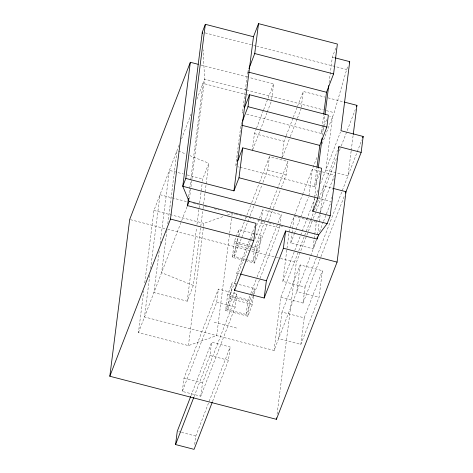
<?xml version="1.0" encoding="UTF-8"?>
<svg xmlns="http://www.w3.org/2000/svg" width="473" height="473" viewBox="0 0 473 473"><rect width="100%" height="100%" fill="white"/><g stroke="black" fill="none" stroke-linecap="round" stroke-linejoin="round"><path stroke-width="0.35" stroke-dasharray="2.37 1.77" d="M231.539 218.514L216.699 335.623L188.42 345.597L138.441 332.679L143.727 290.96M144.75 282.907L153.932 210.45L179.184 144.998M149.793 275.239L144.507 316.957L274.08 350.458L310.448 256.218M150.633 268.652L159.998 194.728L187.048 201.723M159.2 250.873L153.914 292.592L187.231 301.206L193.297 285.485L200.718 226.934M160.122 243.554L169.399 170.363L183.577 174.029M166.963 230.262L161.583 272.714L193.297 285.485M167.797 223.676L177.068 150.485M188.591 196.827L189.513 189.507M189.608 188.774L190.631 180.721M190.72 179.988L202.964 83.378L246.48 94.63M189.377 199.198L204.59 79.168L203.159 49.789M187.231 301.206L196.597 227.282M196.969 224.356L199.565 203.863M199.659 203.13L202.066 184.098M202.438 181.171L202.716 178.977L208.782 163.256L189.892 155.647M200.806 226.2L202.941 209.368M203.035 208.634L203.496 204.975M203.591 204.241L208.782 163.256M182.306 391.419L183.991 378.134L218.366 289.056L236.872 293.839L235.193 307.125L200.818 396.208L182.306 391.419L216.681 302.342L218.366 289.056M188.42 345.597L203.443 227.028M203.538 226.295L203.91 223.368L223.912 216.315M194.705 444.454L195.769 436.065L230.144 346.987L211.632 342.198L191.009 395.647M200.818 396.208L202.503 382.923L236.872 293.839M194.084 396.599L209.947 355.483L211.632 342.198M247.657 71.884L242.436 113.071L242.945 111.758M231.912 215.587L232.19 213.394L235.022 214.127M253.392 296.465L252.381 304.441L247.834 316.23L225.621 310.483L227.643 294.543L232.19 282.753L237.05 284.007M255.58 233.916L261.137 235.353L259.115 251.293L254.569 263.083L232.355 257.342L234.371 241.401L238.924 229.612L254.888 233.739M279.78 225.863L279.513 227.962L246.149 314.421L227.637 309.638L229.322 296.352L251.299 239.397M246.474 259.624L234.371 256.49L236.057 243.205L238.705 236.346M225.621 310.483L230.168 298.694L232.19 282.753M232.355 257.342L236.902 245.552L237.913 237.582M238.008 236.855L238.924 229.612M235.116 286.047L236.754 273.092L249.383 240.361M252.245 150.863L254.433 133.593L256.271 128.822M212.596 401.382L228.459 360.272L230.144 346.987M271.632 99.643L273.642 83.816L249.437 77.554M246.149 314.421L247.834 301.135L250.483 294.271M247.19 259.807L252.884 261.279L254.569 247.994L265.158 220.542M247.834 316.23L249.85 300.284L252.127 294.389M254.569 263.083L256.585 247.143L261.137 235.353M254.912 238.96L261.001 223.173L262.686 209.888L281.193 214.677L279.868 225.166M262.97 182.383L267.736 170.032L269.421 156.746L287.927 161.53L286.248 174.821L281.482 187.172M253.487 295.743L254.403 288.495L237.742 284.19M281.861 158.52L284.048 141.25L285.893 136.478M301.248 107.3L303.258 91.472L325.152 97.131M274.08 350.458L280.814 297.316L313.463 212.702M280.814 297.316L303.027 303.057L305.05 287.111L282.836 281.37L289.571 228.228M281.997 312.097L278.632 338.668L300.846 344.409L319.044 297.251L322.409 270.68L300.195 264.933L281.997 312.097L304.21 317.838L300.846 344.409M316.396 239.864L312.966 248.751L290.753 243.01L291.936 233.674M292.024 232.953L294.117 216.439L316.331 222.18L312.966 248.751M277.066 414.194L296.281 262.55L312.239 221.181M300.195 264.933L296.831 291.504L319.044 297.251M308.952 195.852L312.316 169.275L334.529 175.022L320.286 211.928M239.965 167.312L314.557 186.599L316.94 167.814M246.699 114.17L321.291 133.457L323.674 114.667M313.161 208.333L314.456 198.128M314.551 197.401L318.228 168.353M322.42 135.248L324.963 115.211M329.09 82.657L332.318 57.138L335.777 48.175M317.602 234.738L319.169 222.363M319.263 221.636L320.186 214.358M320.274 213.625L323.78 185.966L332.809 188.295M331.526 198.719L331.709 197.282M332.708 189.383L332.891 187.947M333.891 180.047L334.074 178.611M351.143 151.082L348.016 175.761L325.802 170.02L332.537 116.878L329.675 116.139M351.232 150.355L353.165 135.112M322.16 143.768L334.163 112.663L346.685 69.496L348.205 65.564M181.478 139.056L191.092 114.141M196.863 99.188L204.59 79.168L245.883 89.84M138.441 332.679L186.983 206.884M247.911 71.228L248.414 69.915M241.934 122.406L240.923 125.026L235.702 166.212L236.465 164.249M256.537 128.136L263.378 110.41M263.638 109.724L273.642 83.816M252.771 149.503L259.872 131.092M260.138 130.406L266.979 112.68M267.239 111.995L271.189 101.766M238.971 235.66L245.061 219.874M245.321 219.188L246.646 215.759M246.912 215.073L250.619 205.465M251.677 202.722L259.358 182.82M259.624 182.135L269.421 156.746M234.371 256.49L249.732 216.693M249.992 216.007L254.498 204.342M254.764 203.656L261.912 185.126M286.153 135.792L292.994 118.067M293.26 117.381L297.204 107.152M297.47 106.472L303.258 91.472M249.649 239.681L254.912 226.041M282.387 157.16L290.014 137.383M290.28 136.703L297.121 118.971M297.387 118.291L301.07 108.743M251.565 238.711L253.682 233.219M256.597 225.674L258.447 220.867M259.506 218.124L262.686 209.888M227.637 309.638L234.525 291.794M265.424 219.856L287.927 161.53M252.884 261.279L268.238 221.476M268.504 220.79L273.004 209.125M273.27 208.439L280.418 189.915M250.743 293.585L256.833 277.805M257.099 277.119L281.193 214.677M252.381 293.733L254.403 288.495M321.291 133.457L327.038 118.563M289.837 227.537L294.348 215.848M294.614 215.156L302.312 195.207M302.578 194.521L317.442 156.001M290.753 243.01L294.182 234.123M294.443 233.437L295.761 230.02M296.027 229.34L300.509 217.722M300.775 217.036L308.42 197.217M314.557 186.599L320.57 171.019M282.836 281.37L314.687 198.826M315.722 196.141L318.14 189.88M320.499 183.766L340.436 132.097M314.498 210.018L337.621 150.101M313.303 218.42L315.964 211.526M316.23 210.84L336.451 158.437M339.378 150.852L340.974 146.719M341.24 146.027L355.341 109.488M316.331 222.18L320.026 212.614M319.559 231.664L323.248 222.097M323.514 221.411L326.151 214.576M326.417 213.897L331.165 201.593L318.666 198.364M310.666 255.657L316.815 239.71M305.05 287.111L361.851 139.902M303.027 303.057L344.705 195.059M304.21 317.838L322.409 270.68M227.359 215.097L232.19 213.394M332.318 57.138L334.411 57.676M205.164 32.909L253.055 45.29M253.77 45.473L255.911 46.029M256.626 46.212L346.685 69.496M201.025 65.038L248.721 77.371M327.978 97.864L343.516 101.878M246.593 90.024L323.485 109.907M326.329 110.641L334.163 112.663M247.196 94.813L250.051 95.552M254.433 133.593L284.048 141.25M267.736 170.032L286.248 174.821M237.836 166.762L239.255 167.129M187.119 174.945L202.716 178.977M193.457 203.378L198.441 204.667M204.85 206.323L207.694 207.062M214.103 208.717L219.088 210.006M225.497 211.662L230.481 212.951M235.731 214.31L244.234 216.504M244.937 216.687L253.971 219.023M257.531 219.945L264.774 221.819M268.924 222.889L273.985 224.196M280.318 225.834L283.197 226.579M261.001 223.173L279.513 227.962M153.932 210.45L203.91 223.368M234.371 241.401L256.585 247.143M236.057 243.205L254.569 247.994M236.902 245.552L249.395 248.78M252.174 249.502L259.115 251.293M130.4 219.661L166.863 229.092M167.578 229.275L275.546 257.188M276.262 257.371L279.833 258.299M280.548 258.483L296.281 262.55M236.754 273.092L239.575 273.826M227.643 294.543L249.85 300.284M229.322 296.352L247.834 301.135M230.168 298.694L252.381 304.441M216.681 302.342L235.193 307.125M214.157 322.273L237.481 328.297M209.947 355.483L228.459 360.272M183.991 378.134L202.503 382.923M178.682 431.648L180.816 432.198M181.531 432.381L195.769 436.065M178.416 151.029L185.842 154.015"/><path stroke-width="0.71" d="M333.5 188.479L345.994 191.707L337.072 262.119L276.415 419.32L109.819 376.248L129.685 219.478L190.341 62.276L198.175 64.304M109.819 376.248L170.481 219.052L190.341 62.276M205.341 24.306L185.812 178.422L233.94 190.867L253.469 36.752L205.341 24.306L202.308 32.17L182.779 186.285L189.099 201.397L187.249 206.198M188.402 198.288L187.474 205.607L255.964 223.315L253.776 240.586L234.567 290.369L264.182 298.025L283.392 248.242L285.58 230.972L317.046 239.107L317.324 236.926M212.33 402.068L194.084 449.35L175.572 444.567L177.257 431.281L190.743 396.333M233.94 190.867L238.995 177.765L242.779 147.872L321.634 168.258L317.85 198.152L312.795 211.254L330.195 215.753L327.162 223.611L318.672 234.898L317.081 239.025M242.442 121.094L248 106.685L249.513 94.73L328.368 115.116L326.855 127.071L319.778 145.412L317.028 167.087M248.922 68.609L254.734 53.544L258.524 23.65L337.373 44.036L333.589 73.93L326.512 92.27L323.763 113.946M234.567 290.369L234.75 288.926M264.182 298.025L266.37 280.749L285.58 230.972M276.415 419.32L276.599 417.854M312.795 211.254L312.978 209.793M318.323 167.631L322.066 138.063M325.052 114.49L328.717 85.572M330.195 215.753L338.946 146.665L361.159 152.407L345.461 193.079M335.103 57.854L349.718 61.638L340.968 130.719L363.181 136.466L361.159 152.407M353.26 134.385L356.938 105.349L344.226 102.062M185.812 178.422L182.779 186.285L327.162 223.611M253.469 36.752L258.524 23.65M244.458 107.826L249.513 94.73M237.724 160.974L242.779 147.872M175.572 444.567L193.818 397.285M349.216 62.944L349.718 61.638M338.414 148.037L338.946 146.665M356.406 106.727L356.938 105.349M362.649 137.838L363.181 136.466M254.734 53.544L333.589 73.93M248.366 72.067L326.512 92.27M248 106.685L326.855 127.071M241.632 125.209L319.778 145.412M238.995 177.765L317.85 198.152M189.099 201.397L318.672 234.898M170.481 219.052L253.776 240.586M283.392 248.242L337.072 262.119M240.284 274.003L266.37 280.749M202.308 32.17L202.379 33.636"/></g></svg>
